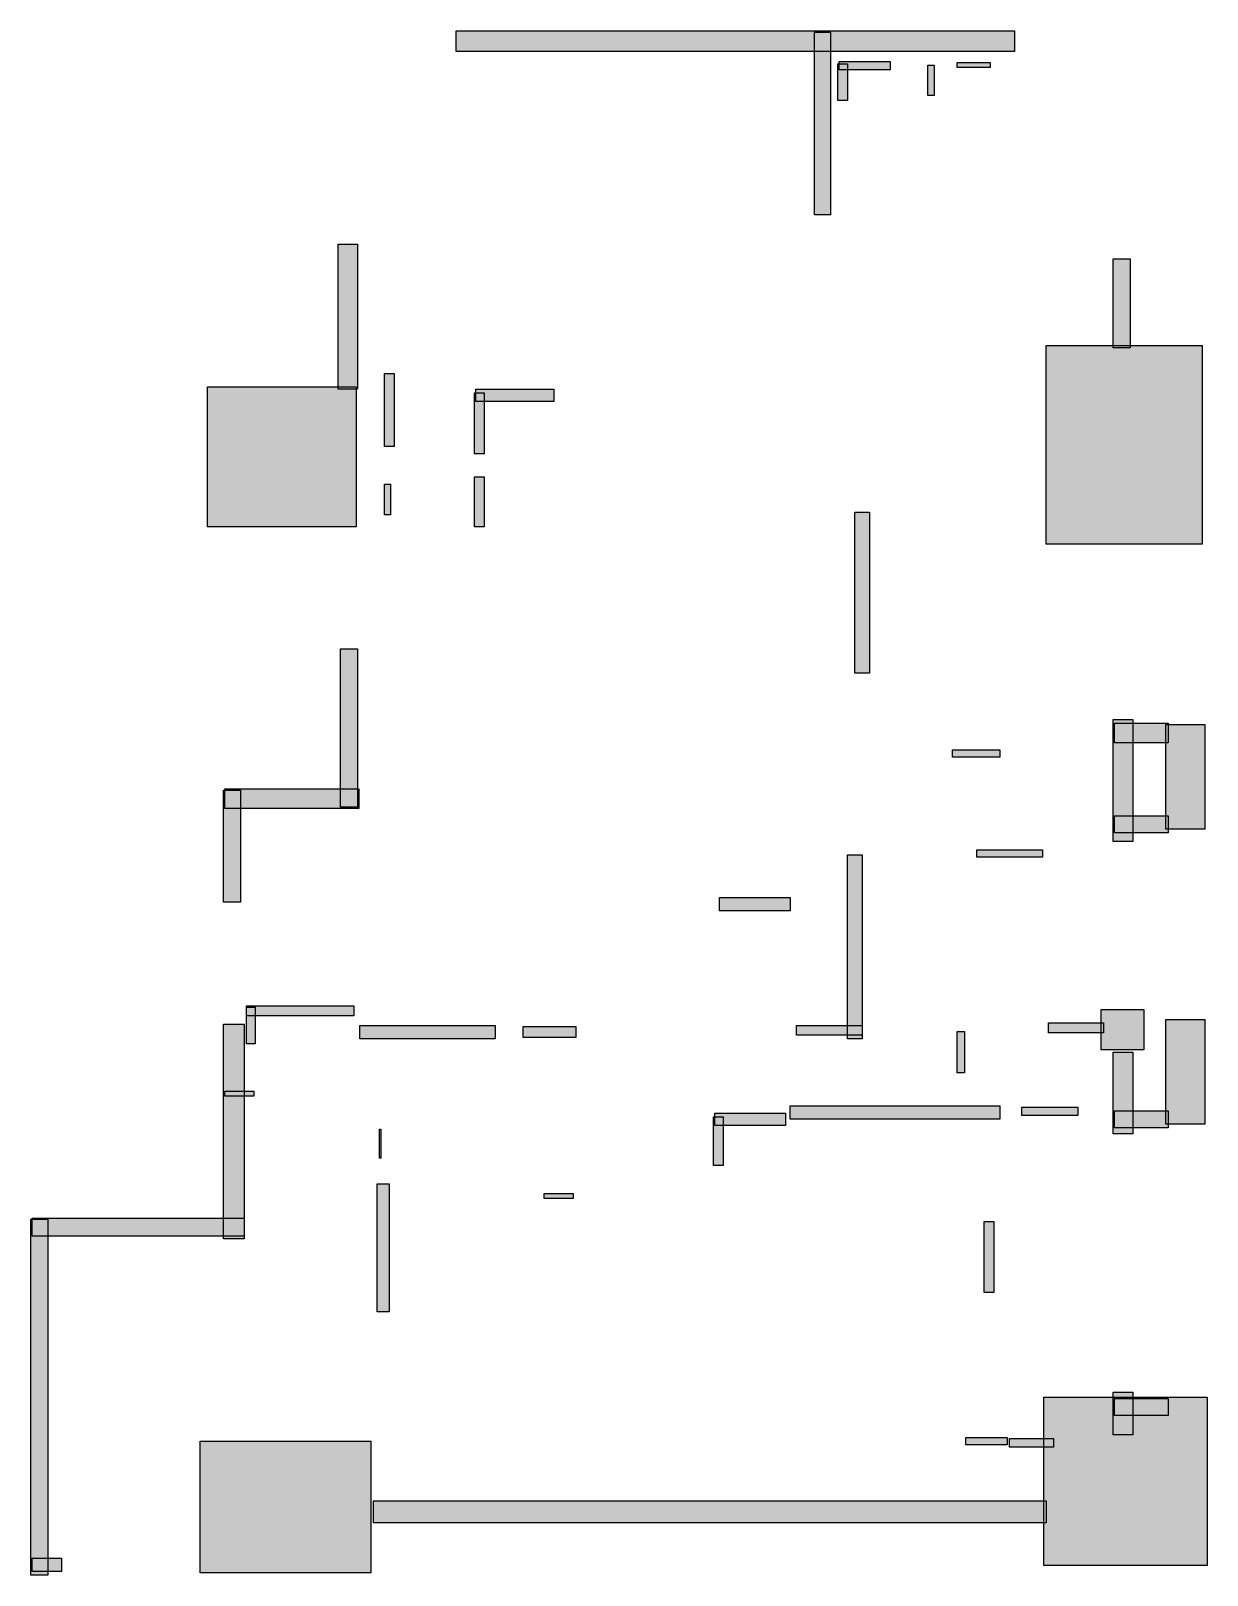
# Model space of a CAD drawing. Header units: centimetres. Extents: x 31 to 880, y 21 to 1136.
import ezdxf

# ---------------------------------------------------------------- set-up
doc = ezdxf.new("R2010")
doc.units = ezdxf.units.CM
doc.layers.add('WALL', color=7, linetype='Continuous')

msp = doc.modelspace()

# ---------------------------------------------------------------- hatches: boundary and pattern name
at = {"layer": 'WALL'}
h = msp.add_hatch(color=256, dxfattribs=at)
h.dxf.hatch_style = 1
h.paths.add_polyline_path([(337.92, 1136.08), (740.96, 1136.08), (740.96, 1121.12), (337.92, 1121.12)])
h = msp.add_hatch(color=256, dxfattribs=at)
h.dxf.hatch_style = 1
h.paths.add_polyline_path([(596.64, 1135.2), (608.08, 1135.2), (608.08, 1003.2), (596.64, 1003.2)])
h = msp.add_hatch(color=256, dxfattribs=at)
h.dxf.hatch_style = 1
h.paths.add_polyline_path([(613.36, 1112.32), (620.4, 1112.32), (620.4, 1085.92), (613.36, 1085.92)])
h = msp.add_hatch(color=256, dxfattribs=at)
h.dxf.hatch_style = 1
h.paths.add_polyline_path([(614.24, 1114.08), (651.2, 1114.08), (651.2, 1107.92), (614.24, 1107.92)])
h = msp.add_hatch(color=256, dxfattribs=at)
h.dxf.hatch_style = 1
h.paths.add_polyline_path([(678.48, 1111.44), (682.88, 1111.44), (682.88, 1089.44), (678.48, 1089.44)])
h = msp.add_hatch(color=256, dxfattribs=at)
h.dxf.hatch_style = 1
h.paths.add_polyline_path([(699.6, 1113.2), (723.36, 1113.2), (723.36, 1109.68), (699.6, 1109.68)])
h = msp.add_hatch(color=256, dxfattribs=at)
h.dxf.hatch_style = 1
h.paths.add_polyline_path([(252.56, 982.08), (266.64, 982.08), (266.64, 877.36), (252.56, 877.36)])
h = msp.add_hatch(color=256, dxfattribs=at)
h.dxf.hatch_style = 1
h.paths.add_polyline_path([(812.24, 971.52), (824.56, 971.52), (824.56, 907.28), (812.24, 907.28)])
h = msp.add_hatch(color=256, dxfattribs=at)
h.dxf.hatch_style = 1
h.paths.add_polyline_path([(763.84, 909.04), (876.48, 909.04), (876.48, 765.6), (763.84, 765.6)])
h = msp.add_hatch(color=256, dxfattribs=at)
h.dxf.hatch_style = 1
h.paths.add_polyline_path([(286, 888.8), (293.04, 888.8), (293.04, 836), (286, 836)])
h = msp.add_hatch(color=256, dxfattribs=at)
h.dxf.hatch_style = 1
h.paths.add_polyline_path([(158.4, 879.12), (265.76, 879.12), (265.76, 777.92), (158.4, 777.92)])
h = msp.add_hatch(color=256, dxfattribs=at)
h.dxf.hatch_style = 1
h.paths.add_polyline_path([(351.12, 874.72), (358.16, 874.72), (358.16, 830.72), (351.12, 830.72)])
h = msp.add_hatch(color=256, dxfattribs=at)
h.dxf.hatch_style = 1
h.paths.add_polyline_path([(352, 877.36), (408.32, 877.36), (408.32, 868.56), (352, 868.56)])
h = msp.add_hatch(color=256, dxfattribs=at)
h.dxf.hatch_style = 1
h.paths.add_polyline_path([(351.12, 814), (358.16, 814), (358.16, 777.92), (351.12, 777.92)])
h = msp.add_hatch(color=256, dxfattribs=at)
h.dxf.hatch_style = 1
h.paths.add_polyline_path([(286, 808.72), (290.4, 808.72), (290.4, 786.72), (286, 786.72)])
h = msp.add_hatch(color=256, dxfattribs=at)
h.dxf.hatch_style = 1
h.paths.add_polyline_path([(625.68, 788.48), (636.24, 788.48), (636.24, 672.32), (625.68, 672.32)])
h = msp.add_hatch(color=256, dxfattribs=at)
h.dxf.hatch_style = 1
h.paths.add_polyline_path([(254.32, 689.92), (266.64, 689.92), (266.64, 575.52), (254.32, 575.52)])
h = msp.add_hatch(color=256, dxfattribs=at)
h.dxf.hatch_style = 1
h.paths.add_polyline_path([(812.24, 638.88), (826.32, 638.88), (826.32, 550.88), (812.24, 550.88)])
h = msp.add_hatch(color=256, dxfattribs=at)
h.dxf.hatch_style = 1
h.paths.add_polyline_path([(813.12, 636.24), (851.84, 636.24), (851.84, 622.16), (813.12, 622.16)])
h = msp.add_hatch(color=256, dxfattribs=at)
h.dxf.hatch_style = 1
h.paths.add_polyline_path([(850.08, 635.36), (878.24, 635.36), (878.24, 559.68), (850.08, 559.68)])
h = msp.add_hatch(color=256, dxfattribs=at)
h.dxf.hatch_style = 1
h.paths.add_polyline_path([(696.08, 616.88), (730.4, 616.88), (730.4, 611.6), (696.08, 611.6)])
h = msp.add_hatch(color=256, dxfattribs=at)
h.dxf.hatch_style = 1
h.paths.add_polyline_path([(169.84, 587.84), (182.16, 587.84), (182.16, 506.88), (169.84, 506.88)])
h = msp.add_hatch(color=256, dxfattribs=at)
h.dxf.hatch_style = 1
h.paths.add_polyline_path([(170.72, 588.72), (267.52, 588.72), (267.52, 574.64), (170.72, 574.64)])
h = msp.add_hatch(color=256, dxfattribs=at)
h.dxf.hatch_style = 1
h.paths.add_polyline_path([(813.12, 569.36), (851.84, 569.36), (851.84, 557.04), (813.12, 557.04)])
h = msp.add_hatch(color=256, dxfattribs=at)
h.dxf.hatch_style = 1
h.paths.add_polyline_path([(620.4, 541.2), (630.96, 541.2), (630.96, 408.32), (620.4, 408.32)])
h = msp.add_hatch(color=256, dxfattribs=at)
h.dxf.hatch_style = 1
h.paths.add_polyline_path([(713.68, 544.72), (761.2, 544.72), (761.2, 539.44), (713.68, 539.44)])
h = msp.add_hatch(color=256, dxfattribs=at)
h.dxf.hatch_style = 1
h.paths.add_polyline_path([(528, 510.4), (579.04, 510.4), (579.04, 500.72), (528, 500.72)])
h = msp.add_hatch(color=256, dxfattribs=at)
h.dxf.hatch_style = 1
h.paths.add_polyline_path([(186.56, 432.08), (264, 432.08), (264, 425.04), (186.56, 425.04)])
h = msp.add_hatch(color=256, dxfattribs=at)
h.dxf.hatch_style = 1
h.paths.add_polyline_path([(186.56, 431.2), (192.72, 431.2), (192.72, 404.8), (186.56, 404.8)])
h = msp.add_hatch(color=256, dxfattribs=at)
h.dxf.hatch_style = 1
h.paths.add_polyline_path([(803.44, 429.44), (834.24, 429.44), (834.24, 400.4), (803.44, 400.4)])
h = msp.add_hatch(color=256, dxfattribs=at)
h.dxf.hatch_style = 1
h.paths.add_polyline_path([(169.84, 418.88), (184.8, 418.88), (184.8, 264), (169.84, 264)])
h = msp.add_hatch(color=256, dxfattribs=at)
h.dxf.hatch_style = 1
h.paths.add_polyline_path([(268.4, 418), (366.08, 418), (366.08, 408.32), (268.4, 408.32)])
h = msp.add_hatch(color=256, dxfattribs=at)
h.dxf.hatch_style = 1
h.paths.add_polyline_path([(386.32, 417.12), (424.16, 417.12), (424.16, 409.2), (386.32, 409.2)])
h = msp.add_hatch(color=256, dxfattribs=at)
h.dxf.hatch_style = 1
h.paths.add_polyline_path([(583.44, 418), (630.96, 418), (630.96, 410.96), (583.44, 410.96)])
h = msp.add_hatch(color=256, dxfattribs=at)
h.dxf.hatch_style = 1
h.paths.add_polyline_path([(699.6, 413.6), (704.88, 413.6), (704.88, 383.68), (699.6, 383.68)])
h = msp.add_hatch(color=256, dxfattribs=at)
h.dxf.hatch_style = 1
h.paths.add_polyline_path([(765.6, 419.76), (805.2, 419.76), (805.2, 412.72), (765.6, 412.72)])
h = msp.add_hatch(color=256, dxfattribs=at)
h.dxf.hatch_style = 1
h.paths.add_polyline_path([(850.08, 422.4), (878.24, 422.4), (878.24, 346.72), (850.08, 346.72)])
h = msp.add_hatch(color=256, dxfattribs=at)
h.dxf.hatch_style = 1
h.paths.add_polyline_path([(812.24, 398.64), (826.32, 398.64), (826.32, 339.68), (812.24, 339.68)])
h = msp.add_hatch(color=256, dxfattribs=at)
h.dxf.hatch_style = 1
h.paths.add_polyline_path([(170.72, 370.48), (191.84, 370.48), (191.84, 366.96), (170.72, 366.96)])
h = msp.add_hatch(color=256, dxfattribs=at)
h.dxf.hatch_style = 1
h.paths.add_polyline_path([(579.04, 359.92), (730.4, 359.92), (730.4, 350.24), (579.04, 350.24)])
h = msp.add_hatch(color=256, dxfattribs=at)
h.dxf.hatch_style = 1
h.paths.add_polyline_path([(746.24, 359.04), (786.72, 359.04), (786.72, 352.88), (746.24, 352.88)])
h = msp.add_hatch(color=256, dxfattribs=at)
h.dxf.hatch_style = 1
h.paths.add_polyline_path([(523.6, 352), (530.64, 352), (530.64, 316.8), (523.6, 316.8)])
h = msp.add_hatch(color=256, dxfattribs=at)
h.dxf.hatch_style = 1
h.paths.add_polyline_path([(524.48, 354.64), (575.52, 354.64), (575.52, 345.84), (524.48, 345.84)])
h = msp.add_hatch(color=256, dxfattribs=at)
h.dxf.hatch_style = 1
h.paths.add_polyline_path([(813.12, 356.4), (851.84, 356.4), (851.84, 344.08), (813.12, 344.08)])
h = msp.add_hatch(color=256, dxfattribs=at)
h.dxf.hatch_style = 1
h.paths.add_polyline_path([(282.48, 343.2), (283.36, 343.2), (283.36, 322.08), (282.48, 322.08)])
h = msp.add_hatch(color=256, dxfattribs=at)
h.dxf.hatch_style = 1
h.paths.add_polyline_path([(280.72, 303.6), (289.52, 303.6), (289.52, 211.2), (280.72, 211.2)])
h = msp.add_hatch(color=256, dxfattribs=at)
h.dxf.hatch_style = 1
h.paths.add_polyline_path([(401.28, 296.56), (422.4, 296.56), (422.4, 293.04), (401.28, 293.04)])
h = msp.add_hatch(color=256, dxfattribs=at)
h.dxf.hatch_style = 1
h.paths.add_polyline_path([(31.68, 278.96), (184.8, 278.96), (184.8, 265.76), (31.68, 265.76)])
h = msp.add_hatch(color=256, dxfattribs=at)
h.dxf.hatch_style = 1
h.paths.add_polyline_path([(30.8, 278.08), (43.12, 278.08), (43.12, 21.12), (30.8, 21.12)])
h = msp.add_hatch(color=256, dxfattribs=at)
h.dxf.hatch_style = 1
h.paths.add_polyline_path([(718.96, 276.32), (726, 276.32), (726, 225.28), (718.96, 225.28)])
h = msp.add_hatch(color=256, dxfattribs=at)
h.dxf.hatch_style = 1
h.paths.add_polyline_path([(762.08, 149.6), (880, 149.6), (880, 28.16), (762.08, 28.16)])
h = msp.add_hatch(color=256, dxfattribs=at)
h.dxf.hatch_style = 1
h.paths.add_polyline_path([(812.24, 153.12), (826.32, 153.12), (826.32, 122.32), (812.24, 122.32)])
h = msp.add_hatch(color=256, dxfattribs=at)
h.dxf.hatch_style = 1
h.paths.add_polyline_path([(813.12, 148.72), (851.84, 148.72), (851.84, 136.4), (813.12, 136.4)])
h = msp.add_hatch(color=256, dxfattribs=at)
h.dxf.hatch_style = 1
h.paths.add_polyline_path([(153.12, 117.92), (276.32, 117.92), (276.32, 22.88), (153.12, 22.88)])
h = msp.add_hatch(color=256, dxfattribs=at)
h.dxf.hatch_style = 1
h.paths.add_polyline_path([(705.76, 120.56), (735.68, 120.56), (735.68, 115.28), (705.76, 115.28)])
h = msp.add_hatch(color=256, dxfattribs=at)
h.dxf.hatch_style = 1
h.paths.add_polyline_path([(737.44, 119.68), (769.12, 119.68), (769.12, 113.52), (737.44, 113.52)])
h = msp.add_hatch(color=256, dxfattribs=at)
h.dxf.hatch_style = 1
h.paths.add_polyline_path([(278.08, 74.8), (763.84, 74.8), (763.84, 58.96), (278.08, 58.96)])
h = msp.add_hatch(color=256, dxfattribs=at)
h.dxf.hatch_style = 1
h.paths.add_polyline_path([(31.68, 33.44), (52.8, 33.44), (52.8, 23.76), (31.68, 23.76)])

# ---------------------------------------------------------------- linework, layer by layer
for points in [[(337.92, 1136.08), (740.96, 1136.08), (740.96, 1121.12), (337.92, 1121.12)], [(596.64, 1135.2), (608.08, 1135.2), (608.08, 1003.2), (596.64, 1003.2)], [(613.36, 1112.32), (620.4, 1112.32), (620.4, 1085.92), (613.36, 1085.92)], [(614.24, 1114.08), (651.2, 1114.08), (651.2, 1107.92), (614.24, 1107.92)], [(678.48, 1111.44), (682.88, 1111.44), (682.88, 1089.44), (678.48, 1089.44)], [(699.6, 1113.2), (723.36, 1113.2), (723.36, 1109.68), (699.6, 1109.68)], [(252.56, 982.08), (266.64, 982.08), (266.64, 877.36), (252.56, 877.36)], [(812.24, 971.52), (824.56, 971.52), (824.56, 907.28), (812.24, 907.28)], [(763.84, 909.04), (876.48, 909.04), (876.48, 765.6), (763.84, 765.6)], [(286, 888.8), (293.04, 888.8), (293.04, 836), (286, 836)], [(158.4, 879.12), (265.76, 879.12), (265.76, 777.92), (158.4, 777.92)], [(351.12, 874.72), (358.16, 874.72), (358.16, 830.72), (351.12, 830.72)], [(352, 877.36), (408.32, 877.36), (408.32, 868.56), (352, 868.56)], [(351.12, 814), (358.16, 814), (358.16, 777.92), (351.12, 777.92)], [(286, 808.72), (290.4, 808.72), (290.4, 786.72), (286, 786.72)], [(625.68, 788.48), (636.24, 788.48), (636.24, 672.32), (625.68, 672.32)], [(254.32, 689.92), (266.64, 689.92), (266.64, 575.52), (254.32, 575.52)], [(812.24, 638.88), (826.32, 638.88), (826.32, 550.88), (812.24, 550.88)], [(813.12, 636.24), (851.84, 636.24), (851.84, 622.16), (813.12, 622.16)], [(850.08, 635.36), (878.24, 635.36), (878.24, 559.68), (850.08, 559.68)], [(696.08, 616.88), (730.4, 616.88), (730.4, 611.6), (696.08, 611.6)], [(169.84, 587.84), (182.16, 587.84), (182.16, 506.88), (169.84, 506.88)], [(170.72, 588.72), (267.52, 588.72), (267.52, 574.64), (170.72, 574.64)], [(813.12, 569.36), (851.84, 569.36), (851.84, 557.04), (813.12, 557.04)], [(620.4, 541.2), (630.96, 541.2), (630.96, 408.32), (620.4, 408.32)], [(713.68, 544.72), (761.2, 544.72), (761.2, 539.44), (713.68, 539.44)], [(528, 510.4), (579.04, 510.4), (579.04, 500.72), (528, 500.72)], [(186.56, 432.08), (264, 432.08), (264, 425.04), (186.56, 425.04)], [(186.56, 431.2), (192.72, 431.2), (192.72, 404.8), (186.56, 404.8)], [(803.44, 429.44), (834.24, 429.44), (834.24, 400.4), (803.44, 400.4)], [(169.84, 418.88), (184.8, 418.88), (184.8, 264), (169.84, 264)], [(268.4, 418), (366.08, 418), (366.08, 408.32), (268.4, 408.32)], [(386.32, 417.12), (424.16, 417.12), (424.16, 409.2), (386.32, 409.2)], [(583.44, 418), (630.96, 418), (630.96, 410.96), (583.44, 410.96)], [(699.6, 413.6), (704.88, 413.6), (704.88, 383.68), (699.6, 383.68)], [(765.6, 419.76), (805.2, 419.76), (805.2, 412.72), (765.6, 412.72)], [(850.08, 422.4), (878.24, 422.4), (878.24, 346.72), (850.08, 346.72)], [(812.24, 398.64), (826.32, 398.64), (826.32, 339.68), (812.24, 339.68)], [(170.72, 370.48), (191.84, 370.48), (191.84, 366.96), (170.72, 366.96)], [(579.04, 359.92), (730.4, 359.92), (730.4, 350.24), (579.04, 350.24)], [(746.24, 359.04), (786.72, 359.04), (786.72, 352.88), (746.24, 352.88)], [(523.6, 352), (530.64, 352), (530.64, 316.8), (523.6, 316.8)], [(524.48, 354.64), (575.52, 354.64), (575.52, 345.84), (524.48, 345.84)], [(813.12, 356.4), (851.84, 356.4), (851.84, 344.08), (813.12, 344.08)], [(282.48, 343.2), (283.36, 343.2), (283.36, 322.08), (282.48, 322.08)], [(280.72, 303.6), (289.52, 303.6), (289.52, 211.2), (280.72, 211.2)], [(401.28, 296.56), (422.4, 296.56), (422.4, 293.04), (401.28, 293.04)], [(31.68, 278.96), (184.8, 278.96), (184.8, 265.76), (31.68, 265.76)], [(30.8, 278.08), (43.12, 278.08), (43.12, 21.12), (30.8, 21.12)], [(718.96, 276.32), (726, 276.32), (726, 225.28), (718.96, 225.28)], [(762.08, 149.6), (880, 149.6), (880, 28.16), (762.08, 28.16)], [(812.24, 153.12), (826.32, 153.12), (826.32, 122.32), (812.24, 122.32)], [(813.12, 148.72), (851.84, 148.72), (851.84, 136.4), (813.12, 136.4)], [(153.12, 117.92), (276.32, 117.92), (276.32, 22.88), (153.12, 22.88)], [(705.76, 120.56), (735.68, 120.56), (735.68, 115.28), (705.76, 115.28)], [(737.44, 119.68), (769.12, 119.68), (769.12, 113.52), (737.44, 113.52)], [(278.08, 74.8), (763.84, 74.8), (763.84, 58.96), (278.08, 58.96)], [(31.68, 33.44), (52.8, 33.44), (52.8, 23.76), (31.68, 23.76)]]:
    msp.add_lwpolyline(points, close=True, dxfattribs=at)

doc.saveas('drawing.dxf')
